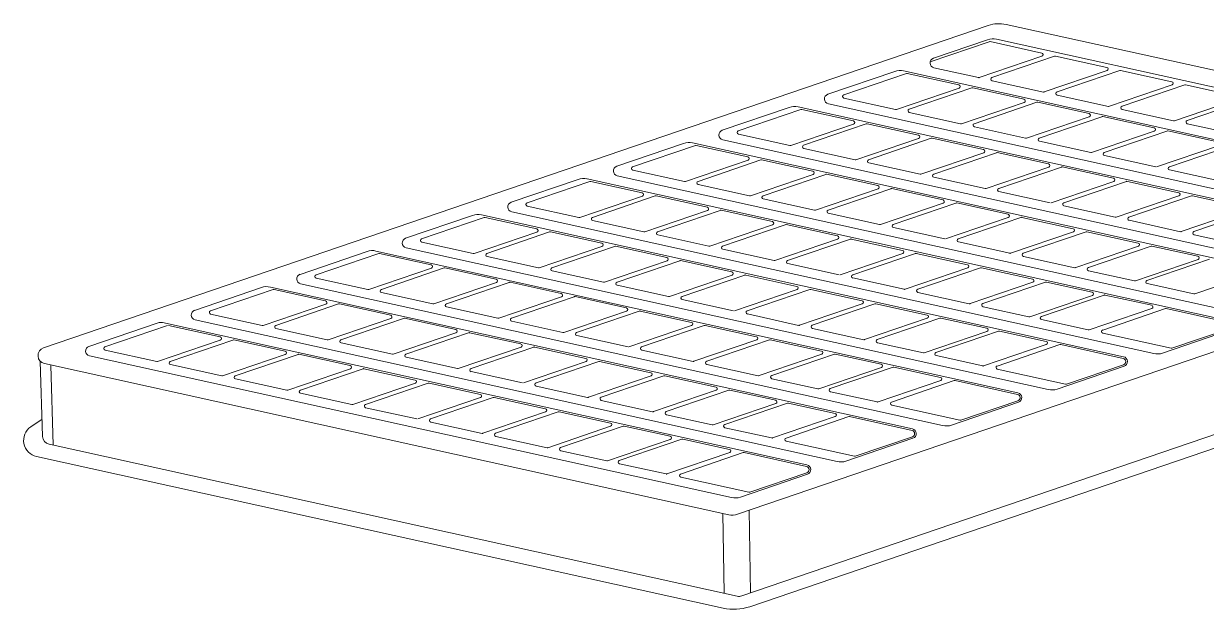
# Model space of a CAD drawing. Extents: x 2510 to 2660, y 706 to 761.
# Drawn here: x 2588.11 to 2593.2, y 742.9 to 745.42 of the extents above; entities that cross this region are included whole.
import ezdxf

# ---------------------------------------------------------------- set-up
doc = ezdxf.new("R2010")
doc.units = 0
doc.header["$MEASUREMENT"] = 0
doc.layers.get('0').update_dxf_attribs({"linetype": 'CONTINUOUS', "lineweight": 20})

msp = doc.modelspace()

# ---------------------------------------------------------------- linework, layer by layer
at = {"color": 141, "linetype": 'ByBlock'}
for p, q in [((2588.1913, 744.0223), (2592.2591, 745.409)), ((2592.3357, 745.4133), (2595.1383, 744.7951)), ((2592.0087, 745.2524), (2592.2633, 745.3392)), ((2592.0226, 745.2678), (2592.2561, 745.3474)), ((2592.2671, 745.3394), (2592.4894, 745.2904)), ((2592.2944, 745.3495), (2595.0094, 744.7506)), ((2592.4901, 745.2767), (2592.2202, 745.1847)), ((2592.5448, 745.2771), (2592.2748, 745.1851)), ((2592.5486, 745.2773), (2592.7695, 745.2286)), ((2591.5681, 745.1128), (2591.8563, 745.2111)), ((2591.6367, 745.1102), (2591.9067, 745.2022)), ((2591.8946, 745.2132), (2594.6593, 744.6034)), ((2591.9105, 745.2024), (2592.1327, 745.1534)), ((2592.0249, 745.2267), (2592.2163, 745.1844)), ((2592.7703, 745.2149), (2592.5003, 745.1229)), ((2592.8249, 745.2153), (2592.555, 745.1233)), ((2592.8287, 745.2155), (2593.0497, 745.1668)), ((2592.2756, 745.1714), (2592.4965, 745.1226)), ((2593.0504, 745.1531), (2592.7805, 745.0611)), ((2593.1051, 745.1535), (2592.8351, 745.0615)), ((2593.1089, 745.1537), (2593.3298, 745.105)), ((2592.1335, 745.1397), (2591.8635, 745.0477)), ((2592.1881, 745.1401), (2591.9182, 745.0481)), ((2592.1919, 745.1403), (2592.4129, 745.0916)), ((2592.5557, 745.1096), (2592.7766, 745.0608)), ((2591.1136, 744.9579), (2591.4018, 745.0561)), ((2591.1822, 744.9552), (2591.4522, 745.0473)), ((2591.4401, 745.0583), (2594.2048, 744.4484)), ((2591.456, 745.0475), (2591.6782, 744.9985)), ((2591.5704, 745.0717), (2594.335, 744.4619)), ((2591.6375, 745.0965), (2591.8597, 745.0475)), ((2592.4136, 745.0779), (2592.1437, 744.9859)), ((2592.4683, 745.0783), (2592.1983, 744.9863)), ((2592.4721, 745.0785), (2592.693, 745.0298)), ((2592.8359, 745.0478), (2593.0568, 744.999)), ((2593.3306, 745.0913), (2593.0606, 744.9993)), ((2593.3852, 745.0917), (2593.1153, 744.9997)), ((2591.9189, 745.0344), (2592.1398, 744.9857)), ((2592.6938, 745.0161), (2592.4238, 744.9241)), ((2592.7484, 745.0165), (2592.4785, 744.9245)), ((2592.7522, 745.0167), (2592.9732, 744.968)), ((2591.679, 744.9848), (2591.409, 744.8927)), ((2591.7336, 744.9852), (2591.4637, 744.8932)), ((2591.7375, 744.9854), (2591.9584, 744.9367)), ((2592.1991, 744.9726), (2592.42, 744.9239)), ((2592.9739, 744.9543), (2592.704, 744.8623)), ((2593.0286, 744.9547), (2592.7586, 744.8627)), ((2593.0324, 744.9549), (2593.2533, 744.9062)), ((2593.116, 744.986), (2593.337, 744.9372)), ((2590.6591, 744.8029), (2590.9473, 744.9012)), ((2590.9857, 744.9033), (2593.7503, 744.2935)), ((2591.1159, 744.9168), (2593.8805, 744.307)), ((2591.183, 744.9415), (2591.4052, 744.8925)), ((2591.9591, 744.923), (2591.6892, 744.8309)), ((2592.0138, 744.9234), (2591.7438, 744.8314)), ((2592.0176, 744.9236), (2592.2385, 744.8749)), ((2592.4792, 744.9108), (2592.7002, 744.8621)), ((2590.7277, 744.8003), (2590.9977, 744.8923)), ((2591.0015, 744.8925), (2591.2237, 744.8435)), ((2591.4644, 744.8795), (2591.6854, 744.8307)), ((2592.2393, 744.8612), (2591.9693, 744.7691)), ((2592.2939, 744.8616), (2592.024, 744.7696)), ((2592.2978, 744.8618), (2592.5187, 744.8131)), ((2592.7594, 744.849), (2592.9803, 744.8003)), ((2593.2541, 744.8925), (2592.9841, 744.8005)), ((2593.3087, 744.8929), (2593.0388, 744.8009)), ((2591.2245, 744.8298), (2590.9546, 744.7378)), ((2591.2791, 744.8302), (2591.0092, 744.7382)), ((2591.283, 744.8305), (2591.5039, 744.7817)), ((2591.7446, 744.8177), (2591.9655, 744.7689)), ((2592.5195, 744.7994), (2592.2495, 744.7073)), ((2592.5741, 744.7998), (2592.3041, 744.7078)), ((2592.5779, 744.8), (2592.7988, 744.7513)), ((2590.2046, 744.648), (2590.4929, 744.7463)), ((2590.5312, 744.7484), (2593.2958, 744.1386)), ((2590.6614, 744.7619), (2593.426, 744.152)), ((2590.7285, 744.7866), (2590.9507, 744.7376)), ((2591.5047, 744.768), (2591.2347, 744.676)), ((2591.5593, 744.7684), (2591.2893, 744.6764)), ((2591.5631, 744.7687), (2591.784, 744.7199)), ((2592.0247, 744.7559), (2592.2457, 744.7071)), ((2593.0395, 744.7872), (2593.2605, 744.7385)), ((2590.2732, 744.6454), (2590.5432, 744.7374)), ((2590.547, 744.7376), (2590.7693, 744.6886)), ((2591.0099, 744.7245), (2591.2309, 744.6758)), ((2591.7848, 744.7062), (2591.5149, 744.6142)), ((2591.8394, 744.7067), (2591.5695, 744.6146)), ((2591.8433, 744.7069), (2592.0642, 744.6581)), ((2592.3049, 744.6941), (2592.5258, 744.6453)), ((2592.7996, 744.7376), (2592.5296, 744.6456)), ((2592.8542, 744.738), (2592.5843, 744.646)), ((2592.8581, 744.7382), (2593.079, 744.6895)), ((2590.77, 744.6749), (2590.5001, 744.5829)), ((2590.8246, 744.6753), (2590.5547, 744.5833)), ((2590.8285, 744.6755), (2591.0494, 744.6268)), ((2595.146, 744.6582), (2591.1798, 743.306)), ((2591.2901, 744.6627), (2591.511, 744.614)), ((2592.065, 744.6444), (2591.795, 744.5524)), ((2592.1196, 744.6449), (2591.8496, 744.5528)), ((2592.1234, 744.6451), (2592.3444, 744.5963)), ((2593.0798, 744.6758), (2592.8098, 744.5838)), ((2593.1344, 744.6762), (2592.8644, 744.5842)), ((2593.1382, 744.6764), (2593.3591, 744.6277)), ((2589.7501, 744.4931), (2590.0384, 744.5913)), ((2590.0767, 744.5935), (2592.8413, 743.9836)), ((2590.2069, 744.6069), (2592.9716, 743.9971)), ((2590.274, 744.6317), (2590.4962, 744.5827)), ((2591.0502, 744.6131), (2590.7802, 744.5211)), ((2591.1048, 744.6135), (2590.8348, 744.5215)), ((2591.1086, 744.6137), (2591.3296, 744.565)), ((2591.5703, 744.6009), (2591.7912, 744.5522)), ((2592.585, 744.6323), (2592.806, 744.5835)), ((2593.3599, 744.614), (2593.09, 744.522)), ((2593.4145, 744.6144), (2593.1446, 744.5224)), ((2589.8188, 744.4904), (2590.0887, 744.5825)), ((2590.0925, 744.5827), (2590.3148, 744.5337)), ((2590.5555, 744.5696), (2590.7764, 744.5209)), ((2591.3303, 744.5513), (2591.0604, 744.4593)), ((2591.385, 744.5517), (2591.115, 744.4597)), ((2591.3888, 744.5519), (2591.6097, 744.5032)), ((2591.8504, 744.5391), (2592.0713, 744.4904)), ((2592.3451, 744.5826), (2592.0752, 744.4906)), ((2592.3997, 744.5831), (2592.1298, 744.491)), ((2592.4036, 744.5833), (2592.6245, 744.5345)), ((2592.8652, 744.5705), (2593.0861, 744.5217)), ((2590.3155, 744.52), (2590.0456, 744.4279)), ((2590.3702, 744.5204), (2590.1002, 744.4283)), ((2590.374, 744.5206), (2590.5949, 744.4719)), ((2590.8356, 744.5078), (2591.0565, 744.4591)), ((2591.6105, 744.4895), (2591.3405, 744.3975)), ((2591.6651, 744.4899), (2591.3952, 744.3979)), ((2591.6689, 744.4901), (2591.8899, 744.4414)), ((2592.6253, 744.5208), (2592.3553, 744.4288)), ((2592.6799, 744.5213), (2592.4099, 744.4292)), ((2592.6837, 744.5215), (2592.9047, 744.4727)), ((2593.1453, 744.5087), (2593.343, 744.4651)), ((2589.2957, 744.3381), (2589.5839, 744.4364)), ((2589.6222, 744.4385), (2592.3868, 743.8287)), ((2589.7524, 744.452), (2592.5171, 743.8421)), ((2589.8195, 744.4767), (2590.0417, 744.4277)), ((2590.5957, 744.4582), (2590.3257, 744.3661)), ((2590.6503, 744.4586), (2590.3804, 744.3665)), ((2590.6541, 744.4588), (2590.8751, 744.4101)), ((2591.1158, 744.446), (2591.3367, 744.3973)), ((2592.1306, 744.4773), (2592.3515, 744.4286)), ((2592.9054, 744.459), (2592.6355, 744.367)), ((2592.9601, 744.4595), (2592.6901, 744.3674)), ((2592.9639, 744.4597), (2593.1615, 744.4161)), ((2589.3643, 744.3355), (2589.6342, 744.4275)), ((2589.6381, 744.4277), (2589.8603, 744.3787)), ((2590.101, 744.4147), (2590.3219, 744.3659)), ((2590.8758, 744.3964), (2590.6059, 744.3043)), ((2590.9305, 744.3968), (2590.6605, 744.3047)), ((2590.9343, 744.397), (2591.1552, 744.3483)), ((2591.8906, 744.4277), (2591.6207, 744.3357)), ((2591.9453, 744.4281), (2591.6753, 744.3361)), ((2591.9491, 744.4283), (2592.17, 744.3796)), ((2592.4107, 744.4155), (2592.6316, 744.3668)), ((2593.1623, 744.4024), (2592.8923, 744.3104)), ((2593.2122, 744.4038), (2592.9423, 744.3118)), ((2589.861, 744.365), (2589.5911, 744.273)), ((2589.9157, 744.3654), (2589.6457, 744.2734)), ((2589.9195, 744.3656), (2590.1404, 744.3169)), ((2590.3811, 744.3529), (2590.6021, 744.3041)), ((2591.156, 744.3346), (2590.886, 744.2425)), ((2591.2106, 744.335), (2590.9407, 744.2429)), ((2591.2145, 744.3352), (2591.4354, 744.2865)), ((2591.3959, 744.3842), (2591.6168, 744.3355)), ((2592.1708, 744.3659), (2591.9008, 744.2739)), ((2592.2254, 744.3663), (2591.9555, 744.2743)), ((2592.2292, 744.3665), (2592.4502, 744.3178)), ((2592.6909, 744.3537), (2592.8885, 744.3101)), ((2593.4179, 744.346), (2593.148, 744.254)), ((2589.1677, 744.2836), (2591.9324, 743.6737)), ((2589.2979, 744.2971), (2592.0626, 743.6872)), ((2589.365, 744.3218), (2589.5873, 744.2728)), ((2590.1412, 744.3032), (2589.8712, 744.2112)), ((2590.1958, 744.3036), (2589.9259, 744.2116)), ((2590.1997, 744.3039), (2590.4206, 744.2551)), ((2590.6613, 744.2911), (2590.8822, 744.2423)), ((2595.1966, 744.3178), (2591.1972, 742.9544)), ((2595.2666, 744.2835), (2591.2325, 742.9082)), ((2591.6761, 744.3224), (2591.897, 744.2737)), ((2592.4509, 744.3041), (2592.181, 744.2121)), ((2592.5056, 744.3045), (2592.2356, 744.2125)), ((2592.5094, 744.3047), (2592.707, 744.2611)), ((2592.9431, 744.2981), (2593.1441, 744.2538)), ((2588.8412, 744.1832), (2589.1294, 744.2814)), ((2588.9098, 744.1806), (2589.1797, 744.2726)), ((2589.1836, 744.2728), (2589.4058, 744.2238)), ((2589.6465, 744.2597), (2589.8674, 744.211)), ((2590.4214, 744.2414), (2590.1514, 744.1494)), ((2590.476, 744.2418), (2590.206, 744.1498)), ((2590.4798, 744.2421), (2590.7007, 744.1933)), ((2591.4361, 744.2728), (2591.1662, 744.1807)), ((2591.4908, 744.2732), (2591.2208, 744.1812)), ((2591.4946, 744.2734), (2591.7155, 744.2247)), ((2591.9562, 744.2606), (2592.1772, 744.2119)), ((2592.7078, 744.2474), (2592.4378, 744.1554)), ((2592.7578, 744.2489), (2592.4878, 744.1569)), ((2592.7616, 744.2491), (2592.9627, 744.2048)), ((2589.4066, 744.2101), (2589.1366, 744.1181)), ((2589.4612, 744.2105), (2589.1912, 744.1185)), ((2589.465, 744.2107), (2589.6859, 744.162)), ((2589.9266, 744.1979), (2590.1476, 744.1492)), ((2590.9414, 744.2293), (2591.1624, 744.1805)), ((2591.7163, 744.211), (2591.4463, 744.1189)), ((2591.7709, 744.2114), (2591.501, 744.1194)), ((2591.7748, 744.2116), (2591.9957, 744.1629)), ((2592.2364, 744.1988), (2592.434, 744.1552)), ((2592.9634, 744.1911), (2592.6935, 744.099)), ((2593.0217, 744.1907), (2592.7517, 744.0986)), ((2593.0255, 744.1909), (2593.2943, 744.1316)), ((2588.7035, 744.1308), (2591.4779, 743.5188)), ((2588.8435, 744.1421), (2591.6081, 743.5323)), ((2588.9106, 744.1669), (2589.1328, 744.1178)), ((2589.6867, 744.1483), (2589.4168, 744.0563)), ((2589.7413, 744.1487), (2589.4714, 744.0567)), ((2589.7452, 744.1489), (2589.9661, 744.1002)), ((2590.2068, 744.1361), (2590.4277, 744.0874)), ((2590.7015, 744.1796), (2590.4315, 744.0876)), ((2590.7561, 744.18), (2590.4862, 744.088)), ((2590.76, 744.1803), (2590.9809, 744.1315)), ((2591.2216, 744.1675), (2591.4425, 744.1187)), ((2591.9964, 744.1492), (2591.7265, 744.0571)), ((2592.0511, 744.1496), (2591.7811, 744.0576)), ((2592.0549, 744.1498), (2592.2526, 744.1062)), ((2592.4886, 744.1432), (2592.6896, 744.0988)), ((2588.3867, 744.0283), (2588.6843, 744.1297)), ((2588.4553, 744.0256), (2588.7253, 744.1176)), ((2588.7291, 744.1179), (2588.9513, 744.0688)), ((2589.192, 744.1048), (2589.4129, 744.056)), ((2589.9669, 744.0865), (2589.6969, 743.9945)), ((2590.0215, 744.0869), (2589.7515, 743.9949)), ((2590.0253, 744.0871), (2590.2463, 744.0384)), ((2590.9817, 744.1178), (2590.7117, 744.0258)), ((2591.0363, 744.1182), (2590.7663, 744.0262)), ((2591.0401, 744.1185), (2591.261, 744.0697)), ((2591.5017, 744.1057), (2591.7227, 744.0569)), ((2592.2533, 744.0925), (2591.9834, 744.0005)), ((2592.3033, 744.094), (2592.0333, 744.0019)), ((2592.3071, 744.0942), (2592.5082, 744.0498)), ((2592.7525, 744.085), (2593.0461, 744.0202)), ((2593.2981, 744.0975), (2593.0099, 743.9992)), ((2593.2958, 744.1042), (2593.0499, 744.0204)), ((2588.9521, 744.0551), (2588.6821, 743.9631)), ((2589.0067, 744.0556), (2588.7367, 743.9635)), ((2589.0105, 744.0558), (2589.2315, 744.007)), ((2589.4722, 744.043), (2589.6931, 743.9942)), ((2590.4869, 744.0743), (2590.7079, 744.0256)), ((2591.2618, 744.056), (2590.9919, 743.964)), ((2591.3164, 744.0564), (2591.0465, 743.9644)), ((2591.3203, 744.0567), (2591.5412, 744.0079)), ((2591.7819, 744.0439), (2591.9795, 744.0003)), ((2592.5089, 744.0361), (2592.239, 743.9441)), ((2592.5672, 744.0357), (2592.2972, 743.9437)), ((2592.571, 744.0359), (2592.8398, 743.9767)), ((2588.389, 743.9872), (2591.1536, 743.3773)), ((2588.4561, 744.0119), (2588.6783, 743.9629)), ((2589.2322, 743.9933), (2588.9623, 743.9013)), ((2589.2869, 743.9938), (2589.0169, 743.9017)), ((2589.2907, 743.994), (2589.5116, 743.9452)), ((2589.7523, 743.9812), (2589.9732, 743.9324)), ((2590.247, 744.0247), (2589.9771, 743.9327)), ((2590.3016, 744.0251), (2590.0317, 743.9331)), ((2590.3055, 744.0253), (2590.5264, 743.9766)), ((2590.7671, 744.0125), (2590.988, 743.9638)), ((2591.542, 743.9942), (2591.272, 743.9022)), ((2591.5966, 743.9946), (2591.3266, 743.9026)), ((2591.6004, 743.9949), (2591.7981, 743.9513)), ((2592.0341, 743.9882), (2592.2351, 743.9439)), ((2588.1767, 743.9644), (2588.1871, 743.6406)), ((2588.1951, 743.9538), (2591.1414, 743.3039)), ((2588.222, 743.9479), (2588.233, 743.603)), ((2588.7375, 743.9498), (2588.9584, 743.9011)), ((2589.5124, 743.9315), (2589.2424, 743.8395)), ((2589.567, 743.932), (2589.2971, 743.8399)), ((2589.5708, 743.9322), (2589.7918, 743.8834)), ((2590.5272, 743.9629), (2590.2572, 743.8709)), ((2590.5818, 743.9633), (2590.3118, 743.8713)), ((2590.5856, 743.9635), (2590.8066, 743.9148)), ((2591.0472, 743.9507), (2591.2682, 743.902)), ((2591.7988, 743.9376), (2591.5289, 743.8455)), ((2591.8488, 743.939), (2591.5788, 743.847)), ((2591.8526, 743.9392), (2592.0537, 743.8949)), ((2592.298, 743.93), (2592.5916, 743.8652)), ((2592.8436, 743.9425), (2592.5554, 743.8443)), ((2592.8413, 743.9493), (2592.5954, 743.8655)), ((2589.0177, 743.888), (2589.2386, 743.8393)), ((2590.0325, 743.9194), (2590.2534, 743.8706)), ((2590.8073, 743.9011), (2590.5374, 743.8091)), ((2590.862, 743.9015), (2590.592, 743.8095)), ((2590.8658, 743.9017), (2591.0867, 743.853)), ((2591.3274, 743.8889), (2591.525, 743.8453)), ((2592.0544, 743.8812), (2591.7845, 743.7892)), ((2592.1127, 743.8808), (2591.8428, 743.7888)), ((2592.1165, 743.881), (2592.3853, 743.8217)), ((2589.2978, 743.8262), (2589.5187, 743.7775)), ((2589.7925, 743.8698), (2589.5226, 743.7777)), ((2589.8472, 743.8702), (2589.5772, 743.7781)), ((2589.851, 743.8704), (2590.0719, 743.8216)), ((2590.3126, 743.8576), (2590.5335, 743.8088)), ((2591.0875, 743.8393), (2590.8175, 743.7473)), ((2591.1421, 743.8397), (2590.8722, 743.7477)), ((2591.1459, 743.8399), (2591.3436, 743.7963)), ((2591.5796, 743.8333), (2591.7807, 743.7889)), ((2590.0727, 743.808), (2589.8027, 743.7159)), ((2590.1273, 743.8084), (2589.8574, 743.7163)), ((2590.1311, 743.8086), (2590.3521, 743.7598)), ((2590.5928, 743.7958), (2590.8137, 743.7471)), ((2591.3443, 743.7826), (2591.0744, 743.6906)), ((2591.3943, 743.7841), (2591.1243, 743.6921)), ((2591.3981, 743.7843), (2591.5992, 743.7399)), ((2591.8435, 743.7751), (2592.1371, 743.7103)), ((2592.3891, 743.7876), (2592.1009, 743.6893)), ((2592.3868, 743.7943), (2592.141, 743.7105)), ((2589.578, 743.7644), (2589.7989, 743.7157)), ((2590.3528, 743.7462), (2590.0829, 743.6541)), ((2590.4075, 743.7466), (2590.1375, 743.6545)), ((2590.4113, 743.7468), (2590.6322, 743.698)), ((2590.8729, 743.734), (2591.0706, 743.6904)), ((2591.6, 743.7262), (2591.33, 743.6342)), ((2591.6582, 743.7259), (2591.3883, 743.6338)), ((2591.6621, 743.7261), (2591.9308, 743.6668)), ((2588.1847, 743.7153), (2588.1364, 743.6822)), ((2589.8581, 743.7026), (2590.0791, 743.6539)), ((2590.633, 743.6844), (2590.363, 743.5923)), ((2590.6876, 743.6848), (2590.4177, 743.5927)), ((2590.6915, 743.685), (2590.8891, 743.6414)), ((2591.1251, 743.6784), (2591.3262, 743.634)), ((2590.1383, 743.6408), (2590.3592, 743.5921)), ((2590.8899, 743.6277), (2590.6199, 743.5357)), ((2590.9398, 743.6291), (2590.6699, 743.5371)), ((2590.9436, 743.6294), (2591.1447, 743.585)), ((2591.9346, 743.6327), (2591.6464, 743.5344)), ((2591.9323, 743.6394), (2591.6865, 743.5556)), ((2588.215, 743.607), (2591.1781, 742.9534)), ((2590.4184, 743.579), (2590.6161, 743.5355)), ((2591.1455, 743.5713), (2590.8755, 743.4793)), ((2591.2037, 743.5709), (2590.9338, 743.4789)), ((2591.2076, 743.5711), (2591.4763, 743.5119)), ((2591.389, 743.6201), (2591.6826, 743.5554)), ((2588.1613, 743.5539), (2591.1175, 742.9018)), ((2590.6706, 743.5234), (2590.8717, 743.4791)), ((2591.4802, 743.4777), (2591.1919, 743.3795)), ((2591.4779, 743.4845), (2591.232, 743.4006)), ((2590.9345, 743.4652), (2591.2282, 743.4004)), ((2591.2291, 743.3229), (2591.2349, 742.9673)), ((2591.116, 743.3095), (2591.1216, 742.9658))]:
    msp.add_line(p, q, dxfattribs=at)
for centre, radius, start, end in [((2592.3051, 745.2742), 0.1424, 77.5605, 108.8246), ((2592.2791, 745.28), 0.0712, 77.5605, 108.8246), ((2592.2656, 745.3324), 0.00712, 77.5605, 108.8246), ((2592.0295, 745.2475), 0.0214, 108.8246, 257.5605), ((2592.4878, 745.2834), 0.00712, 288.8246, 77.5605), ((2592.5471, 745.2704), 0.00712, 77.5605, 108.8246), ((2591.8793, 745.1437), 0.0712, 77.5605, 108.8246), ((2591.909, 745.1955), 0.00712, 77.5605, 108.8246), ((2592.768, 745.2216), 0.00712, 288.8246, 77.5605), ((2592.8272, 745.2086), 0.00712, 77.5605, 108.8246), ((2592.1312, 745.1464), 0.00712, 288.8246, 77.5605), ((2592.2179, 745.1914), 0.00712, 257.5605, 288.8246), ((2592.2771, 745.1783), 0.00712, 108.8246, 257.5605), ((2593.0481, 745.1598), 0.00712, 288.8246, 77.5605), ((2593.1074, 745.1468), 0.00712, 77.5605, 108.8246), ((2591.575, 745.0926), 0.0214, 108.8246, 257.5605), ((2591.639, 745.1034), 0.00712, 108.8246, 257.5605), ((2592.1904, 745.1334), 0.00712, 77.5605, 108.8246), ((2592.498, 745.1296), 0.00712, 257.5605, 288.8246), ((2592.5573, 745.1165), 0.00712, 108.8246, 257.5605), ((2591.4248, 744.9887), 0.0712, 77.5605, 108.8246), ((2591.4545, 745.0405), 0.00712, 77.5605, 108.8246), ((2591.8612, 745.0544), 0.00712, 257.5605, 288.8246), ((2591.9205, 745.0414), 0.00712, 108.8246, 257.5605), ((2592.4113, 745.0847), 0.00712, 288.8246, 77.5605), ((2592.4706, 745.0716), 0.00712, 77.5605, 108.8246), ((2592.7782, 745.0678), 0.00712, 257.5605, 288.8246), ((2592.8374, 745.0547), 0.00712, 108.8246, 257.5605), ((2591.6767, 744.9915), 0.00712, 288.8246, 77.5605), ((2592.6915, 745.0229), 0.00712, 288.8246, 77.5605), ((2592.7507, 745.0098), 0.00712, 77.5605, 108.8246), ((2593.0583, 745.006), 0.00712, 257.5605, 288.8246), ((2593.1176, 744.9929), 0.00712, 108.8246, 257.5605), ((2591.1205, 744.9377), 0.0214, 108.8246, 257.5605), ((2591.1845, 744.9485), 0.00712, 108.8246, 257.5605), ((2591.7359, 744.9784), 0.00712, 77.5605, 108.8246), ((2592.1414, 744.9926), 0.00712, 257.5605, 288.8246), ((2592.2006, 744.9796), 0.00712, 108.8246, 257.5605), ((2592.9716, 744.9611), 0.00712, 288.8246, 77.5605), ((2593.0309, 744.948), 0.00712, 77.5605, 108.8246), ((2590.9703, 744.8338), 0.0712, 77.5605, 108.8246), ((2591.9568, 744.9297), 0.00712, 288.8246, 77.5605), ((2592.0161, 744.9166), 0.00712, 77.5605, 108.8246), ((2592.4215, 744.9308), 0.00712, 257.5605, 288.8246), ((2592.4808, 744.9178), 0.00712, 108.8246, 257.5605), ((2591, 744.8856), 0.00712, 77.5605, 108.8246), ((2591.2222, 744.8366), 0.00712, 288.8246, 77.5605), ((2591.4067, 744.8995), 0.00712, 257.5605, 288.8246), ((2591.466, 744.8864), 0.00712, 108.8246, 257.5605), ((2592.237, 744.8679), 0.00712, 288.8246, 77.5605), ((2592.2962, 744.8549), 0.00712, 77.5605, 108.8246), ((2592.7017, 744.869), 0.00712, 257.5605, 288.8246), ((2592.7609, 744.856), 0.00712, 108.8246, 257.5605), ((2590.666, 744.7827), 0.0214, 108.8246, 257.5605), ((2590.73, 744.7936), 0.00712, 108.8246, 257.5605), ((2591.2814, 744.8235), 0.00712, 77.5605, 108.8246), ((2591.6869, 744.8377), 0.00712, 257.5605, 288.8246), ((2591.7461, 744.8246), 0.00712, 108.8246, 257.5605), ((2592.5172, 744.8061), 0.00712, 288.8246, 77.5605), ((2592.5764, 744.7931), 0.00712, 77.5605, 108.8246), ((2593.0411, 744.7942), 0.00712, 108.8246, 257.5605), ((2590.5158, 744.6789), 0.0712, 77.5605, 108.8246), ((2591.5024, 744.7748), 0.00712, 288.8246, 77.5605), ((2591.5616, 744.7617), 0.00712, 77.5605, 108.8246), ((2591.967, 744.7759), 0.00712, 257.5605, 288.8246), ((2592.0263, 744.7628), 0.00712, 108.8246, 257.5605), ((2592.7973, 744.7443), 0.00712, 288.8246, 77.5605), ((2590.5455, 744.7307), 0.00712, 77.5605, 108.8246), ((2590.9523, 744.7445), 0.00712, 257.5605, 288.8246), ((2591.0115, 744.7315), 0.00712, 108.8246, 257.5605), ((2591.7825, 744.713), 0.00712, 288.8246, 77.5605), ((2591.8417, 744.6999), 0.00712, 77.5605, 108.8246), ((2592.2472, 744.7141), 0.00712, 257.5605, 288.8246), ((2592.3064, 744.701), 0.00712, 108.8246, 257.5605), ((2592.8565, 744.7313), 0.00712, 77.5605, 108.8246), ((2590.2115, 744.6278), 0.0214, 108.8246, 257.5605), ((2590.2755, 744.6386), 0.00712, 108.8246, 257.5605), ((2590.7677, 744.6816), 0.00712, 288.8246, 77.5605), ((2590.8269, 744.6686), 0.00712, 77.5605, 108.8246), ((2591.2324, 744.6827), 0.00712, 257.5605, 288.8246), ((2591.2916, 744.6697), 0.00712, 108.8246, 257.5605), ((2592.0627, 744.6512), 0.00712, 288.8246, 77.5605), ((2592.1219, 744.6381), 0.00712, 77.5605, 108.8246), ((2592.5866, 744.6392), 0.00712, 108.8246, 257.5605), ((2593.0775, 744.6825), 0.00712, 288.8246, 77.5605), ((2593.1367, 744.6695), 0.00712, 77.5605, 108.8246), ((2590.0613, 744.5239), 0.0712, 77.5605, 108.8246), ((2591.0479, 744.6198), 0.00712, 288.8246, 77.5605), ((2591.1071, 744.6068), 0.00712, 77.5605, 108.8246), ((2591.5126, 744.6209), 0.00712, 257.5605, 288.8246), ((2591.5718, 744.6079), 0.00712, 108.8246, 257.5605), ((2592.3428, 744.5894), 0.00712, 288.8246, 77.5605), ((2590.091, 744.5757), 0.00712, 77.5605, 108.8246), ((2590.4978, 744.5896), 0.00712, 257.5605, 288.8246), ((2590.557, 744.5765), 0.00712, 108.8246, 257.5605), ((2591.328, 744.558), 0.00712, 288.8246, 77.5605), ((2591.3873, 744.545), 0.00712, 77.5605, 108.8246), ((2591.7927, 744.5591), 0.00712, 257.5605, 288.8246), ((2591.8519, 744.5461), 0.00712, 108.8246, 257.5605), ((2592.402, 744.5763), 0.00712, 77.5605, 108.8246), ((2592.8075, 744.5905), 0.00712, 257.5605, 288.8246), ((2592.8667, 744.5774), 0.00712, 108.8246, 257.5605), ((2589.757, 744.4728), 0.0214, 108.8246, 257.5605), ((2589.8211, 744.4837), 0.00712, 108.8246, 257.5605), ((2590.3132, 744.5267), 0.00712, 288.8246, 77.5605), ((2590.3725, 744.5136), 0.00712, 77.5605, 108.8246), ((2590.7779, 744.5278), 0.00712, 257.5605, 288.8246), ((2590.8371, 744.5147), 0.00712, 108.8246, 257.5605), ((2591.6082, 744.4962), 0.00712, 288.8246, 77.5605), ((2591.6674, 744.4832), 0.00712, 77.5605, 108.8246), ((2592.1321, 744.4843), 0.00712, 108.8246, 257.5605), ((2592.623, 744.5276), 0.00712, 288.8246, 77.5605), ((2592.6822, 744.5145), 0.00712, 77.5605, 108.8246), ((2593.0877, 744.5287), 0.00712, 257.5605, 288.8246), ((2593.1469, 744.5156), 0.00712, 108.8246, 257.5605), ((2589.6069, 744.369), 0.0712, 77.5605, 108.8246), ((2590.5934, 744.4649), 0.00712, 288.8246, 77.5605), ((2590.6526, 744.4518), 0.00712, 77.5605, 108.8246), ((2591.0581, 744.466), 0.00712, 257.5605, 288.8246), ((2591.1173, 744.4529), 0.00712, 108.8246, 257.5605), ((2591.8883, 744.4344), 0.00712, 288.8246, 77.5605), ((2592.9031, 744.4658), 0.00712, 288.8246, 77.5605), ((2592.9624, 744.4527), 0.00712, 77.5605, 108.8246), ((2589.6365, 744.4208), 0.00712, 77.5605, 108.8246), ((2590.0433, 744.4347), 0.00712, 257.5605, 288.8246), ((2590.1025, 744.4216), 0.00712, 108.8246, 257.5605), ((2590.8735, 744.4031), 0.00712, 288.8246, 77.5605), ((2590.9328, 744.39), 0.00712, 77.5605, 108.8246), ((2591.3382, 744.4042), 0.00712, 257.5605, 288.8246), ((2591.3975, 744.3911), 0.00712, 108.8246, 257.5605), ((2591.9476, 744.4214), 0.00712, 77.5605, 108.8246), ((2592.353, 744.4356), 0.00712, 257.5605, 288.8246), ((2592.4122, 744.4225), 0.00712, 108.8246, 257.5605), ((2593.16, 744.4091), 0.00712, 288.8246, 77.5605), ((2589.3025, 744.3179), 0.0214, 108.8246, 257.5605), ((2589.3666, 744.3288), 0.00712, 108.8246, 257.5605), ((2589.8587, 744.3718), 0.00712, 288.8246, 77.5605), ((2589.918, 744.3587), 0.00712, 77.5605, 108.8246), ((2590.3234, 744.3729), 0.00712, 257.5605, 288.8246), ((2590.3827, 744.3598), 0.00712, 108.8246, 257.5605), ((2591.1537, 744.3413), 0.00712, 288.8246, 77.5605), ((2591.2129, 744.3282), 0.00712, 77.5605, 108.8246), ((2591.6776, 744.3293), 0.00712, 108.8246, 257.5605), ((2592.1685, 744.3726), 0.00712, 288.8246, 77.5605), ((2592.2277, 744.3596), 0.00712, 77.5605, 108.8246), ((2592.6332, 744.3738), 0.00712, 257.5605, 288.8246), ((2592.6924, 744.3607), 0.00712, 108.8246, 257.5605), ((2589.1524, 744.2141), 0.0712, 77.5605, 108.8246), ((2590.1389, 744.31), 0.00712, 288.8246, 77.5605), ((2590.1981, 744.2969), 0.00712, 77.5605, 108.8246), ((2590.6036, 744.3111), 0.00712, 257.5605, 288.8246), ((2590.6628, 744.298), 0.00712, 108.8246, 257.5605), ((2591.4338, 744.2795), 0.00712, 288.8246, 77.5605), ((2592.4486, 744.3108), 0.00712, 288.8246, 77.5605), ((2592.5079, 744.2978), 0.00712, 77.5605, 108.8246), ((2592.89, 744.3171), 0.00712, 257.5605, 288.8246), ((2592.9446, 744.3051), 0.00712, 108.8246, 257.5605), ((2589.182, 744.2658), 0.00712, 77.5605, 108.8246), ((2589.5888, 744.2797), 0.00712, 257.5605, 288.8246), ((2589.648, 744.2667), 0.00712, 108.8246, 257.5605), ((2590.4191, 744.2482), 0.00712, 288.8246, 77.5605), ((2590.4783, 744.2351), 0.00712, 77.5605, 108.8246), ((2590.8837, 744.2493), 0.00712, 257.5605, 288.8246), ((2590.943, 744.2362), 0.00712, 108.8246, 257.5605), ((2591.4931, 744.2664), 0.00712, 77.5605, 108.8246), ((2591.8985, 744.2806), 0.00712, 257.5605, 288.8246), ((2591.9578, 744.2676), 0.00712, 108.8246, 257.5605), ((2592.7055, 744.2542), 0.00712, 288.8246, 77.5605), ((2592.7601, 744.2422), 0.00712, 77.5605, 108.8246), ((2593.1457, 744.2607), 0.00712, 257.5605, 288.8246), ((2593.1457, 744.2607), 0.00712, 257.5605, 288.8246), ((2588.8481, 744.163), 0.0214, 108.8246, 257.5605), ((2589.4043, 744.2168), 0.00712, 288.8246, 77.5605), ((2589.4635, 744.2038), 0.00712, 77.5605, 108.8246), ((2589.8689, 744.2179), 0.00712, 257.5605, 288.8246), ((2589.9282, 744.2049), 0.00712, 108.8246, 257.5605), ((2590.6992, 744.1864), 0.00712, 288.8246, 77.5605), ((2591.714, 744.2177), 0.00712, 288.8246, 77.5605), ((2591.7732, 744.2046), 0.00712, 77.5605, 108.8246), ((2592.1787, 744.2188), 0.00712, 257.5605, 288.8246), ((2592.2379, 744.2058), 0.00712, 108.8246, 257.5605), ((2592.9611, 744.1978), 0.00712, 288.8246, 77.5605), ((2593.024, 744.1839), 0.00712, 77.5605, 108.8246), ((2588.6958, 744.096), 0.0356, 77.5605, 108.8246), ((2588.9121, 744.1738), 0.00712, 108.8246, 257.5605), ((2589.6844, 744.155), 0.00712, 288.8246, 77.5605), ((2589.7436, 744.142), 0.00712, 77.5605, 108.8246), ((2590.1491, 744.1561), 0.00712, 257.5605, 288.8246), ((2590.2083, 744.1431), 0.00712, 108.8246, 257.5605), ((2590.7584, 744.1733), 0.00712, 77.5605, 108.8246), ((2590.9794, 744.1246), 0.00712, 288.8246, 77.5605), ((2591.2231, 744.1744), 0.00712, 108.8246, 257.5605), ((2591.9942, 744.1559), 0.00712, 288.8246, 77.5605), ((2592.0534, 744.1428), 0.00712, 77.5605, 108.8246), ((2592.4355, 744.1622), 0.00712, 257.5605, 288.8246), ((2592.4901, 744.1501), 0.00712, 108.8246, 257.5605), ((2589.1343, 744.1248), 0.00712, 257.5605, 288.8246), ((2589.1935, 744.1117), 0.00712, 108.8246, 257.5605), ((2589.9646, 744.0932), 0.00712, 288.8246, 77.5605), ((2590.0238, 744.0802), 0.00712, 77.5605, 108.8246), ((2590.4293, 744.0943), 0.00712, 257.5605, 288.8246), ((2590.4885, 744.0813), 0.00712, 108.8246, 257.5605), ((2591.0386, 744.1115), 0.00712, 77.5605, 108.8246), ((2591.444, 744.1257), 0.00712, 257.5605, 288.8246), ((2591.5033, 744.1126), 0.00712, 108.8246, 257.5605), ((2592.251, 744.0992), 0.00712, 288.8246, 77.5605), ((2592.3056, 744.0872), 0.00712, 77.5605, 108.8246), ((2592.6912, 744.1058), 0.00712, 257.5605, 288.8246), ((2592.6912, 744.1058), 0.00712, 257.5605, 288.8246), ((2592.754, 744.0919), 0.00712, 108.8246, 257.5605), ((2588.9498, 744.0619), 0.00712, 288.8246, 77.5605), ((2589.009, 744.0488), 0.00712, 77.5605, 108.8246), ((2589.4145, 744.063), 0.00712, 257.5605, 288.8246), ((2589.4737, 744.0499), 0.00712, 108.8246, 257.5605), ((2590.2447, 744.0314), 0.00712, 288.8246, 77.5605), ((2591.2595, 744.0628), 0.00712, 288.8246, 77.5605), ((2591.3187, 744.0497), 0.00712, 77.5605, 108.8246), ((2591.7242, 744.0639), 0.00712, 257.5605, 288.8246), ((2591.7834, 744.0508), 0.00712, 108.8246, 257.5605), ((2592.5066, 744.0429), 0.00712, 288.8246, 77.5605), ((2592.5695, 744.029), 0.00712, 77.5605, 108.8246), ((2588.2028, 743.9886), 0.0356, 108.8246, 257.5605), ((2588.3936, 744.008), 0.0214, 108.8246, 257.5605), ((2588.4576, 744.0189), 0.00712, 108.8246, 257.5605), ((2589.2299, 744.0001), 0.00712, 288.8246, 77.5605), ((2589.2892, 743.987), 0.00712, 77.5605, 108.8246), ((2589.6946, 744.0012), 0.00712, 257.5605, 288.8246), ((2589.7538, 743.9881), 0.00712, 108.8246, 257.5605), ((2590.3039, 744.0184), 0.00712, 77.5605, 108.8246), ((2590.7686, 744.0195), 0.00712, 108.8246, 257.5605), ((2591.5397, 744.001), 0.00712, 288.8246, 77.5605), ((2591.5989, 743.9879), 0.00712, 77.5605, 108.8246), ((2591.9811, 744.0072), 0.00712, 257.5605, 288.8246), ((2592.0356, 743.9952), 0.00712, 108.8246, 257.5605), ((2592.8367, 743.9628), 0.0214, 288.8246, 77.5605), ((2592.9869, 744.0666), 0.0712, 257.5605, 288.8246), ((2593.0476, 744.0271), 0.00712, 257.5605, 288.8246), ((2588.6798, 743.9699), 0.00712, 257.5605, 288.8246), ((2588.739, 743.9568), 0.00712, 108.8246, 257.5605), ((2589.5101, 743.9383), 0.00712, 288.8246, 77.5605), ((2589.5693, 743.9252), 0.00712, 77.5605, 108.8246), ((2589.9748, 743.9394), 0.00712, 257.5605, 288.8246), ((2590.034, 743.9263), 0.00712, 108.8246, 257.5605), ((2590.5249, 743.9696), 0.00712, 288.8246, 77.5605), ((2590.5841, 743.9566), 0.00712, 77.5605, 108.8246), ((2590.9896, 743.9707), 0.00712, 257.5605, 288.8246), ((2591.0488, 743.9577), 0.00712, 108.8246, 257.5605), ((2591.7965, 743.9443), 0.00712, 288.8246, 77.5605), ((2591.8511, 743.9323), 0.00712, 77.5605, 108.8246), ((2592.2367, 743.9508), 0.00712, 257.5605, 288.8246), ((2592.2367, 743.9508), 0.00712, 257.5605, 288.8246), ((2592.2995, 743.937), 0.00712, 108.8246, 257.5605), ((2592.8367, 743.9628), 0.0142, 288.8246, 77.5605), ((2588.96, 743.9081), 0.00712, 257.5605, 288.8246), ((2589.0192, 743.895), 0.00712, 108.8246, 257.5605), ((2589.7902, 743.8765), 0.00712, 288.8246, 77.5605), ((2590.805, 743.9078), 0.00712, 288.8246, 77.5605), ((2590.8643, 743.8948), 0.00712, 77.5605, 108.8246), ((2591.2697, 743.9089), 0.00712, 257.5605, 288.8246), ((2591.3289, 743.8959), 0.00712, 108.8246, 257.5605), ((2592.0522, 743.8879), 0.00712, 288.8246, 77.5605), ((2592.115, 743.8741), 0.00712, 77.5605, 108.8246), ((2589.2401, 743.8463), 0.00712, 257.5605, 288.8246), ((2589.2994, 743.8332), 0.00712, 108.8246, 257.5605), ((2589.8495, 743.8634), 0.00712, 77.5605, 108.8246), ((2590.3141, 743.8645), 0.00712, 108.8246, 257.5605), ((2591.0852, 743.846), 0.00712, 288.8246, 77.5605), ((2591.1444, 743.833), 0.00712, 77.5605, 108.8246), ((2591.5266, 743.8523), 0.00712, 257.5605, 288.8246), ((2591.5811, 743.8402), 0.00712, 108.8246, 257.5605), ((2592.3822, 743.8078), 0.0214, 288.8246, 77.5605), ((2592.5324, 743.9117), 0.0712, 257.5605, 288.8246), ((2592.5932, 743.8722), 0.00712, 257.5605, 288.8246), ((2589.5203, 743.7845), 0.00712, 257.5605, 288.8246), ((2589.5795, 743.7714), 0.00712, 108.8246, 257.5605), ((2590.0704, 743.8147), 0.00712, 288.8246, 77.5605), ((2590.1296, 743.8016), 0.00712, 77.5605, 108.8246), ((2590.5351, 743.8158), 0.00712, 257.5605, 288.8246), ((2590.5943, 743.8027), 0.00712, 108.8246, 257.5605), ((2591.342, 743.7894), 0.00712, 288.8246, 77.5605), ((2591.3966, 743.7773), 0.00712, 77.5605, 108.8246), ((2591.7822, 743.7959), 0.00712, 257.5605, 288.8246), ((2591.7822, 743.7959), 0.00712, 257.5605, 288.8246), ((2591.8451, 743.782), 0.00712, 108.8246, 257.5605), ((2592.3822, 743.8078), 0.0142, 288.8246, 77.5605), ((2590.3505, 743.7529), 0.00712, 288.8246, 77.5605), ((2590.4098, 743.7398), 0.00712, 77.5605, 108.8246), ((2590.8152, 743.754), 0.00712, 257.5605, 288.8246), ((2590.8744, 743.7409), 0.00712, 108.8246, 257.5605), ((2591.5977, 743.733), 0.00712, 288.8246, 77.5605), ((2591.6605, 743.7191), 0.00712, 77.5605, 108.8246), ((2588.1766, 743.6234), 0.0712, 124.4446, 257.5605), ((2589.8597, 743.7096), 0.00712, 108.8246, 257.5605), ((2590.6307, 743.6911), 0.00712, 288.8246, 77.5605), ((2590.6899, 743.678), 0.00712, 77.5605, 108.8246), ((2591.0721, 743.6973), 0.00712, 257.5605, 288.8246), ((2591.1266, 743.6853), 0.00712, 108.8246, 257.5605), ((2591.9278, 743.6529), 0.0214, 288.8246, 77.5605), ((2592.0779, 743.7567), 0.0712, 257.5605, 288.8246), ((2592.1387, 743.7173), 0.00712, 257.5605, 288.8246), ((2588.2227, 743.6417), 0.0356, 181.8371, 257.5605), ((2590.0806, 743.6609), 0.00712, 257.5605, 288.8246), ((2590.1398, 743.6478), 0.00712, 108.8246, 257.5605), ((2590.8876, 743.6344), 0.00712, 288.8246, 77.5605), ((2590.9421, 743.6224), 0.00712, 77.5605, 108.8246), ((2591.3277, 743.641), 0.00712, 257.5605, 288.8246), ((2591.3277, 743.641), 0.00712, 257.5605, 288.8246), ((2591.3906, 743.6271), 0.00712, 108.8246, 257.5605), ((2591.9278, 743.6529), 0.0142, 288.8246, 77.5605), ((2590.3607, 743.5991), 0.00712, 257.5605, 288.8246), ((2590.42, 743.586), 0.00712, 108.8246, 257.5605), ((2591.1432, 743.578), 0.00712, 288.8246, 77.5605), ((2591.206, 743.5642), 0.00712, 77.5605, 108.8246), ((2590.6176, 743.5424), 0.00712, 257.5605, 288.8246), ((2590.6722, 743.5304), 0.00712, 108.8246, 257.5605), ((2591.6234, 743.6018), 0.0712, 257.5605, 288.8246), ((2591.6842, 743.5623), 0.00712, 257.5605, 288.8246), ((2590.8732, 743.486), 0.00712, 257.5605, 288.8246), ((2590.8732, 743.486), 0.00712, 257.5605, 288.8246), ((2590.9361, 743.4722), 0.00712, 108.8246, 257.5605), ((2591.4733, 743.4979), 0.0142, 288.8246, 77.5605), ((2591.4733, 743.4979), 0.0214, 288.8246, 77.5605), ((2591.169, 743.4469), 0.0712, 257.5605, 288.8246), ((2591.2297, 743.4074), 0.00712, 257.5605, 288.8246), ((2591.1568, 743.3734), 0.0712, 257.5605, 288.8246), ((2591.1635, 743.1104), 0.2136, 257.5605, 288.8246), ((2591.1858, 742.9881), 0.0356, 257.5605, 288.8246)]:
    msp.add_arc(centre, radius, start, end, dxfattribs=at)

doc.saveas('drawing.dxf')
